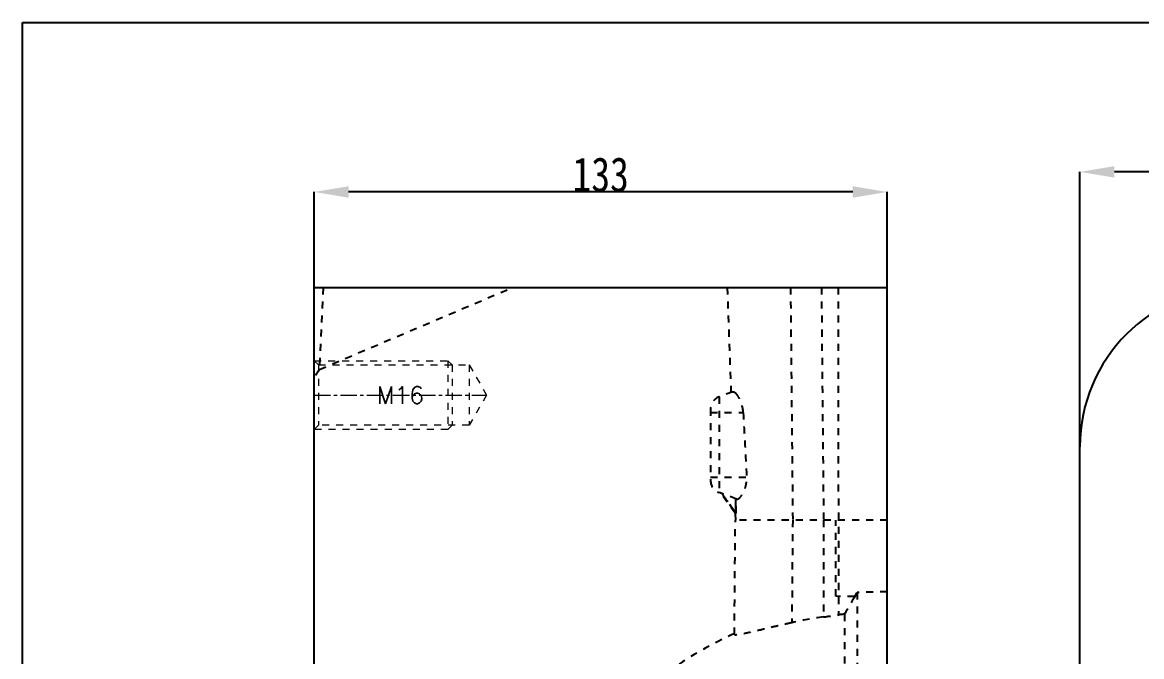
# Model space of a CAD drawing. Header units: millimetres. Extents: x 723 to 11228, y -2384 to 1578.
# Drawn here: x 4516.6 to 4776.4, y -592.4 to -445.2 of the extents above; entities that cross this region are included whole.
import ezdxf
from ezdxf.enums import TextEntityAlignment as Align

# ---------------------------------------------------------------- set-up
doc = ezdxf.new("R2010")
doc.units = ezdxf.units.MM
doc.header["$LTSCALE"] = 16.335
doc.header["$PDMODE"] = 3
doc.header["$PDSIZE"] = 0.3125
doc.linetypes.add('CENTER', pattern=[0.6, 0.375, -0.075, 0.075, -0.075])
doc.linetypes.add('HIDDEN', pattern=[0.2, 0.1, -0.1])
doc.layers.get('0').update_dxf_attribs({"linetype": 'CONTINUOUS'})
doc.layers.get('Defpoints').update_dxf_attribs({"linetype": 'CONTINUOUS'})
doc.layers.add('DEFAULT_2', color=8, linetype='HIDDEN')
doc.layers.add('screw', color=33, linetype='CONTINUOUS', lineweight=13)
doc.styles.get("Standard").update_dxf_attribs({"font": 'txt', "width": 0.8})
doc.styles.add('TXT', font='txt.shx', dxfattribs={"bigfont": 'gbcbig.shx'})
doc.dimstyles.new('ISO-25', dxfattribs={"dimtxt": 8, "dimasz": 8, "dimexe": 0, "dimexo": 0, "dimgap": 0, "dimtad": 1, "dimtxsty": 'Standard', "dimcen": 0, "dimclrd": 4, "dimclre": 4, "dimclrt": 6, "dimadec": 0, "dimazin": 0, "dimtfac": 1, "dimtofl": 0, "dimtmove": 0, "dimatfit": 3, "dimfxl": 0, "dimarcsym": 0})

# ---------------------------------------------------------------- blocks, each defined once
blk = doc.blocks.new('*D197')
at = {"color": 4, "lineweight": -2}
for p, q in [((4584.32, -506.74), (4584.32, -484.58)), ((4709.32, -484.58), (4592.32, -484.58)), ((4717.32, -506.74), (4717.32, -484.58))]:
    blk.add_line(p, q, dxfattribs=at)
at = {"color": 4}
for points in [[(4592.32, -483.25), (4592.32, -485.91), (4584.32, -484.58)], [(4709.32, -483.25), (4709.32, -485.91), (4717.32, -484.58)]]:
    blk.add_solid(points, dxfattribs=at)
at = {"layer": 'Defpoints', "color": 0}
for p in [(4584.32, -484.58), (4584.32, -506.74), (4717.32, -506.74)]:
    blk.add_point(p, dxfattribs=at)
at = {"color": 6, "insert": (4650.82, -480.58), "char_height": 8, "attachment_point": 5}
blk.add_mtext('133', dxfattribs=at)
blk = doc.blocks.new('*D203')
at = {"color": 4, "lineweight": -2}
for p, q in [((4762.03, -543.74), (4762.03, -479.92)), ((5174.03, -479.92), (4770.03, -479.92)), ((5182.03, -543.74), (5182.03, -479.92))]:
    blk.add_line(p, q, dxfattribs=at)
at = {"color": 4}
for points in [[(4770.03, -478.59), (4770.03, -481.25), (4762.03, -479.92)], [(5174.03, -478.59), (5174.03, -481.25), (5182.03, -479.92)]]:
    blk.add_solid(points, dxfattribs=at)
at = {"layer": 'Defpoints', "color": 0}
for p in [(4762.03, -479.92), (4762.03, -543.74), (5182.03, -543.74)]:
    blk.add_point(p, dxfattribs=at)
at = {"color": 6, "insert": (4953.8, -475.92), "char_height": 8, "attachment_point": 5}
blk.add_mtext('420', dxfattribs=at)

msp = doc.modelspace()

# ---------------------------------------------------------------- linework, layer by layer
at = {"color": 7, "linetype": 'Continuous'}
for p, q in [((4584.318, -976.744), (4584.318, -506.744)), ((4584.318, -506.744), (4717.318, -506.744)), ((4717.318, -976.744), (4717.318, -506.744)), ((4762.032, -939.744), (4762.032, -543.744))]:
    msp.add_line(p, q, dxfattribs=at)
msp.add_lwpolyline([(4516.608, -445.212), (5257.053, -445.212), (5257.053, -1067.241), (4516.608, -1067.241)], close=True)
msp.add_arc((4799.032, -543.744), 37, 90, 180, dxfattribs=at)
at = {"layer": 'DEFAULT_2', "color": 8, "linetype": 'HIDDEN'}
for p, q in [((4585.536, -525.786), (4630.395, -506.744)), ((4586.403, -506.744), (4585.536, -525.786)), ((4680.196, -506.744), (4681.048, -531.127)), ((4694.88, -506.744), (4695.38, -560.751)), ((4702.048, -506.744), (4702.548, -560.751)), ((4705.932, -506.744), (4706, -582.764)), ((4585.536, -525.786), (4584.318, -527.627)), ((4681.482, -530.969), (4678.292, -532.13)), ((4678.292, -532.13), (4678.292, -554.371)), ((4676.318, -534.949), (4676.318, -551.552)), ((4676.318, -535.751), (4683.902, -535.751)), ((4676.318, -550.751), (4684.7, -550.751)), ((4682.373, -555.856), (4678.292, -554.371)), ((4682.082, -559.251), (4678.704, -554.521)), ((4682.212, -559.174), (4682.091, -555.754)), ((4682.091, -555.754), (4682.132, -556.913)), ((4680.691, -557.069), (4681.135, -557.684)), ((4682.132, -556.913), (4682.172, -558.051)), ((4682.172, -558.051), (4682.211, -559.168)), ((4681.85, -587.338), (4682.082, -560.751)), ((4682.03, -559.252), (4682.03, -559.233)), ((4682.03, -559.236), (4682.03, -559.252)), ((4682.03, -559.252), (4682.082, -560.751)), ((4717.318, -560.751), (4682.082, -560.751)), ((4695.38, -560.751), (4695.172, -584.563)), ((4702.548, -560.751), (4702.548, -583.233)), ((4705.357, -578.431), (4705.357, -560.751)), ((4709.766, -578.508), (4705.357, -578.431)), ((4709.766, -578.508), (4710.315, -577.549)), ((4717.318, -577.409), (4710.315, -577.549)), ((4710.315, -577.549), (4710.315, -888.555)), ((4707.433, -582.579), (4707.433, -883.593))]:
    msp.add_line(p, q, dxfattribs=at)
for centre, radius, start, end in [((4679.318, -534.949), 3, 110, 180), ((10884.43, -213.353), 6208.904, 182.9764235, 183.1150394), ((10674.839, -225.184), 5998.979, 182.9675238, 183.1109894), ((4679.318, -551.552), 3, 180, 250), ((4713.562, -665.444), 82.945, 97.63027, 102.80952), ((4572.474, 385.863), 977.787, 277.644688, 277.848837), ((4574.485, 371.075), 962.862, 277.643106, 277.850419), ((4717.935, -669.389), 87.443, 96.89821, 97.84468), ((4718.556, -668.462), 89.262, 114.27831, 125.11505)]:
    msp.add_arc(centre, radius, start, end, dxfattribs=at)
for points, knots in [([(4683.902, -535.751), (4683.866, -535.06), (4683.674, -534.066), (4683.207, -532.888), (4682.839, -532.183), (4682.455, -531.618), (4682.076, -531.182), (4681.678, -530.898), (4681.482, -530.969)], [0, 0, 0, 0, 0.368763, 0.531617, 0.6743422, 0.7942931, 0.8890259, 1, 1, 1, 1]), ([(4681.486, -530.967), (4681.526, -530.953), (4681.647, -530.941), (4681.857, -531.027), (4681.998, -531.137), (4682.074, -531.206)], [0, 0, 0, 0, 0.1893055, 0.534937, 1, 1, 1, 1]), ([(4682.373, -555.856), (4682.584, -555.933), (4683.02, -555.655), (4683.424, -555.187), (4684.002, -554.318), (4684.593, -552.845), (4684.74, -551.485), (4684.7, -550.751)], [0, 0, 0, 0, 0.1132734, 0.2071865, 0.3260056, 0.6302587, 1, 1, 1, 1]), ([(4682.214, -559.252), (4682.185, -559.253), (4682.137, -559.216), (4682.099, -559.161), (4682.054, -559.164), (4682.037, -559.202), (4682.033, -559.23), (4682.03, -559.25)], [0, 0, 0, 0, 0.3293214, 0.5977899, 0.6737423, 0.7725499, 1, 1, 1, 1]), ([(4682.031, -559.249), (4682.031, -559.247), (4682.033, -559.23), (4682.036, -559.213), (4682.04, -559.2)], [0, 0, 0, 0, 0.1692176, 1, 1, 1, 1]), ([(4682.04, -559.2), (4682.044, -559.186), (4682.057, -559.152), (4682.115, -559.179), (4682.146, -559.223), (4682.191, -559.253), (4682.214, -559.252)], [0, 0, 0, 0, 0.1932192, 0.3681437, 0.6843955, 1, 1, 1, 1]), ([(4695.172, -584.563), (4694.26, -584.771), (4692.499, -585.176), (4689.976, -585.77), (4687.703, -586.309), (4685.744, -586.767), (4684.332, -587.081), (4683.398, -587.266), (4682.861, -587.36), (4682.439, -587.415), (4682.161, -587.437), (4681.996, -587.424), (4681.908, -587.411), (4681.85, -587.368), (4681.85, -587.338)], [0, 0, 0, 0, 0.2051572, 0.3965386, 0.5689073, 0.7175985, 0.8380496, 0.8864431, 0.9263825, 0.9575874, 0.9798737, 0.9877013, 0.9934321, 1, 1, 1, 1])]:
    msp.add_open_spline(points, degree=3, knots=knots, dxfattribs=at)
for points in [[(4682.212, -559.174), (4681.11, -557.647), (4680.006, -556.123), (4678.907, -554.595)], [(4678.91, -554.596), (4679.504, -555.42), (4680.097, -556.245), (4680.691, -557.069)], [(4681.135, -557.684), (4681.493, -558.179), (4681.853, -558.672), (4682.211, -559.168)], [(4709.766, -578.508), (4708.988, -579.865), (4708.21, -581.222), (4707.433, -582.579)]]:
    msp.add_open_spline(points, degree=3, dxfattribs=at)
at = {"layer": 'screw', "color": 92, "linetype": 'HIDDEN', "ltscale": 0.995164}
for p, q in [((4584.318, -523.744), (4615.318, -523.744)), ((4615.318, -523.744), (4616.318, -524.744)), ((4615.318, -523.744), (4615.318, -539.744)), ((4616.318, -524.744), (4616.318, -538.744)), ((4615.318, -539.744), (4584.318, -539.744)), ((4616.318, -538.744), (4615.318, -539.744))]:
    msp.add_line(p, q, dxfattribs=at)
at = {"layer": 'screw', "color": 8, "linetype": 'HIDDEN', "ltscale": 0.995164}
for p, q in [((4584.318, -523.744), (4585.318, -524.744)), ((4585.318, -524.744), (4585.318, -538.744)), ((4585.318, -524.744), (4620.318, -524.744)), ((4620.318, -524.744), (4624.359, -531.744)), ((4620.318, -524.744), (4620.318, -538.744)), ((4624.359, -531.744), (4620.318, -538.744)), ((4585.318, -538.744), (4584.318, -539.744)), ((4620.318, -538.744), (4585.318, -538.744))]:
    msp.add_line(p, q, dxfattribs=at)
at = {"layer": 'screw', "color": 1, "linetype": 'CENTER', "ltscale": 0.621977}
msp.add_line((4584.318, -531.744), (4624.359, -531.744), dxfattribs=at)

# ---------------------------------------------------------------- texts
at = {"layer": 'screw', "color": 6, "linetype": 'HIDDEN', "ltscale": 0.995164, "style": 'TXT'}
msp.add_text('M16', height=4, dxfattribs=at).set_placement((4604.338, -531.744), align=Align.MIDDLE)

# ---------------------------------------------------------------- dimensions: what is measured, and where the dimension line sits
for base, p1, p2, picture, middle in [((4762.032, -479.921), (5182.032, -543.744), (4762.032, -543.744), '*D203', (4953.8, -479.921)), ((4584.318, -484.581), (4717.318, -506.744), (4584.318, -506.744), '*D197', (4650.815, -484.581))]:
    dim = msp.add_linear_dim(base=base, p1=p1, p2=p2, dimstyle='ISO-25', override={"dimfxl": 1.25, "dimarcsym": 1})
    dim.commit()
    dim.dimension.update_dxf_attribs({"geometry": picture, "text_midpoint": middle, "dimtype": 160})

doc.saveas('drawing.dxf')
